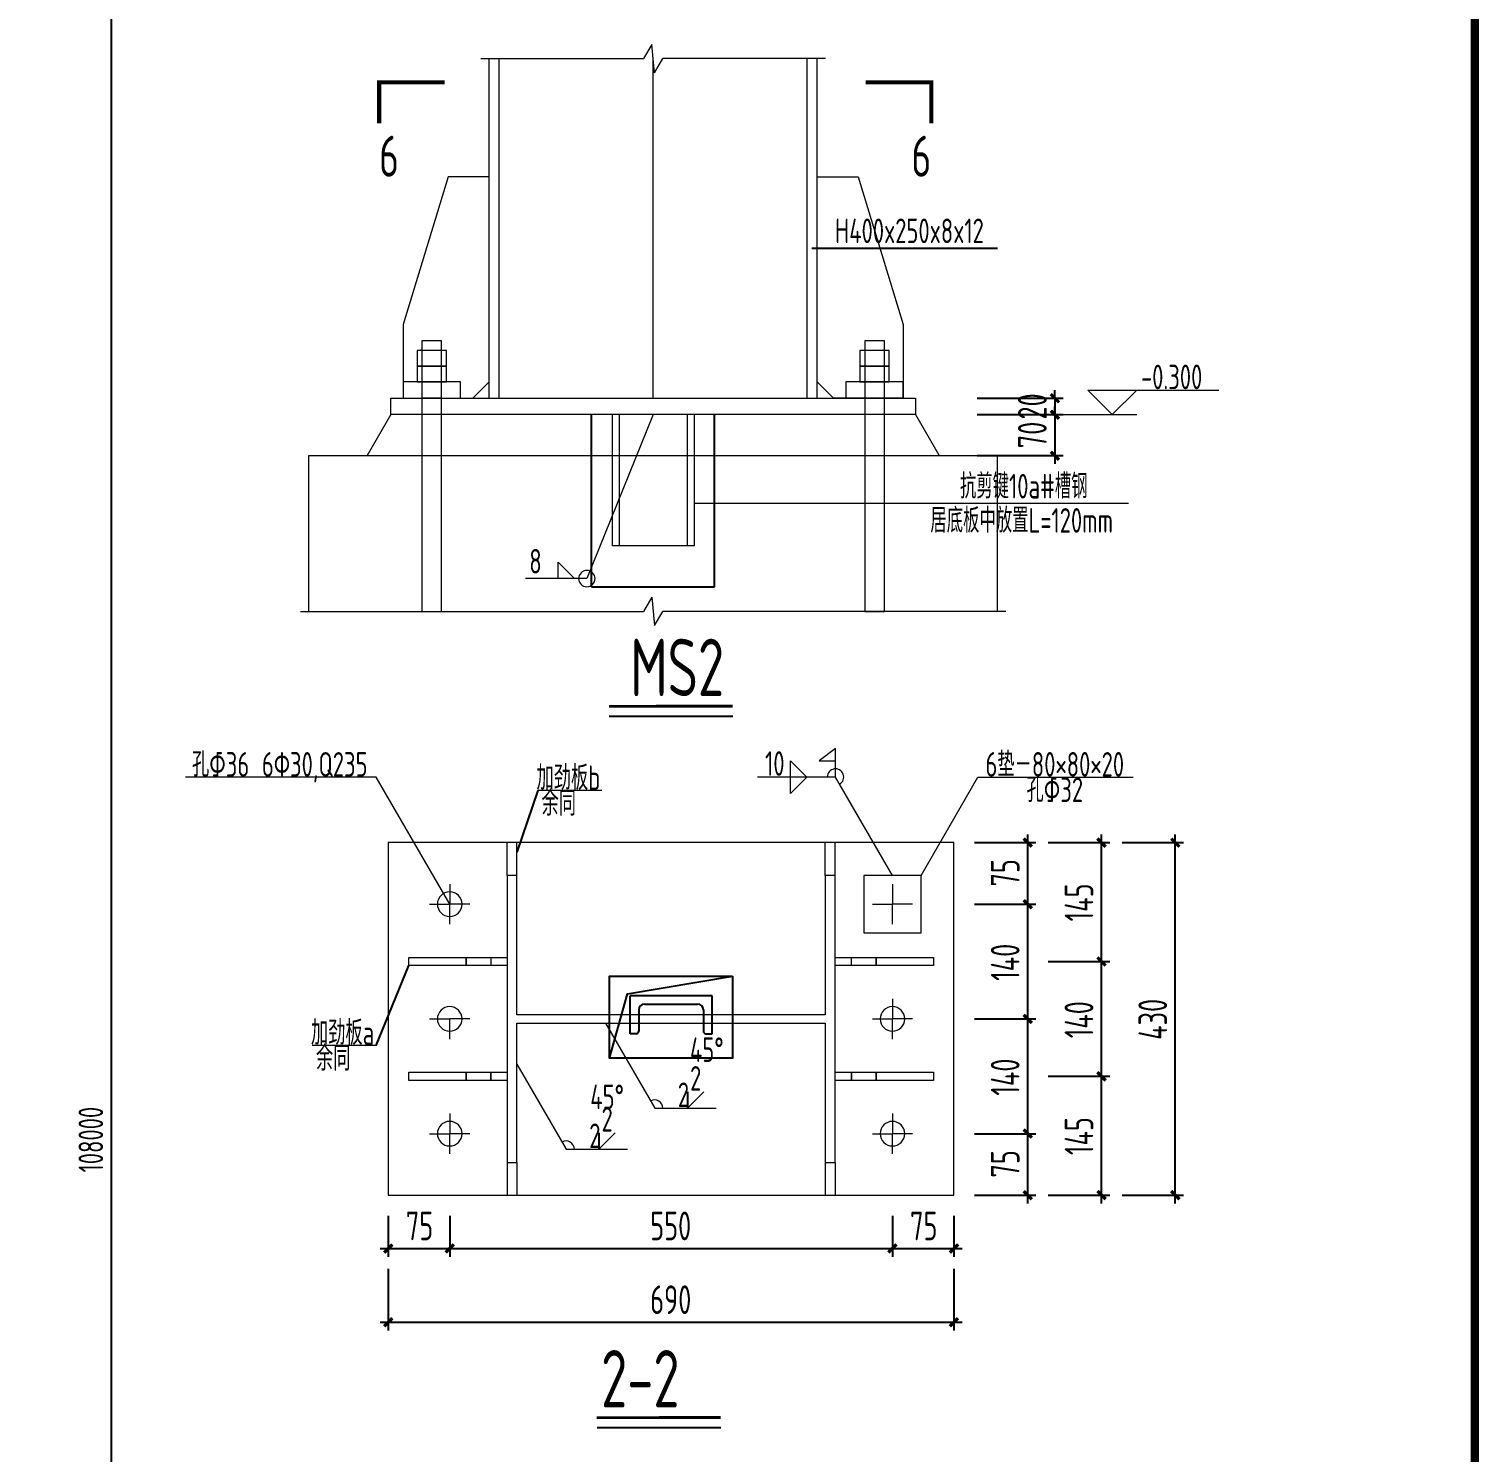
# Model space of a CAD drawing. Extents: x -32169 to 443031, y -120117 to 204739.
# Drawn here: x 94960 to 130331, y -47583 to -12869 of the extents above; entities that cross this region are included whole.
import ezdxf
from ezdxf.enums import TextEntityAlignment as Align

# ---------------------------------------------------------------- set-up
doc = ezdxf.new("R2010")
doc.units = 0
doc.header["$LTSCALE"] = 1000
doc.linetypes.add('ACAD_ISO04W100', pattern=[30, 24, -3, 0, -3])
doc.layers.get('0').update_dxf_attribs({"linetype": 'CONTINUOUS'})
doc.layers.get('Defpoints').update_dxf_attribs({"linetype": 'CONTINUOUS'})
for name, color, linetype in [('DIM', 3, 'CONTINUOUS'), ('HOLE', 5, 'CONTINUOUS'), ('PUB_DIM', 3, 'CONTINUOUS'), ('PUB_TEXT', 7, 'CONTINUOUS'), ('PUB_TITLE', 3, 'CONTINUOUS'), ('TEXT', 7, 'CONTINUOUS'), ('THICK', 6, 'CONTINUOUS'), ('文字', 7, 'CONTINUOUS'), ('柱', 2, 'CONTINUOUS'), ('焊缝标注', 253, 'CONTINUOUS'), ('螺栓', 15, 'CONTINUOUS')]:
    doc.layers.add(name, color=color, linetype=linetype)
for name, color, linetype, lineweight in [('中心线', 1, 'ACAD_ISO04W100', 0), ('底板', 4, 'CONTINUOUS', 0), ('截断线', 7, 'CONTINUOUS', 0), ('混凝土', 2, 'CONTINUOUS', 0), ('连接板', 6, 'CONTINUOUS', 0)]:
    doc.layers.add(name, color=color, linetype=linetype, lineweight=lineweight)
doc.styles.add('THEO', font='tssdeng.shx', dxfattribs={"width": 0.7, "bigfont": 'tssdchn.shx'})
doc.styles.add('TSSD_Dimension', font='Tssdeng.shx', dxfattribs={"width": 0.7, "bigfont": 'hztxt.shx'})
doc.styles.add('TSSD_Label', font='tssdeng.shx', dxfattribs={"width": 0.7, "bigfont": 'hztxt.shx'})
doc.styles.add('TSSD_Rein', font='Tssdeng.shx', dxfattribs={"width": 0.7, "bigfont": 'hztxt.shx'})
doc.dimstyles.new('TSSD_10_10', dxfattribs={"dimtxt": 35, "dimasz": 10, "dimexe": 10, "dimexo": 25, "dimgap": 10, "dimtad": 1, "dimdec": 0, "dimzin": 0, "dimdsep": 46, "dimtxsty": 'TSSD_Dimension', "dimblk": 'ARCHTICK', "dimblk1": 'ARCHTICK', "dimblk2": 'ARCHTICK', "dimcen": 0, "dimdle": 10, "dimclrt": 7, "dimadec": 0, "dimazin": 0, "dimtfac": 1, "dimtdec": 0, "dimtix": 1, "dimtmove": 2, "dimatfit": 3, "dimfxl": 1, "dimtolj": 1, "dimtzin": 0, "dimarcsym": 0})
doc.dimstyles.new('TSSD_200_200', dxfattribs={"dimtxt": 600, "dimasz": 200, "dimexe": 200, "dimexo": 500, "dimgap": 200, "dimtad": 1, "dimdec": 0, "dimzin": 0, "dimdsep": 46, "dimtxsty": 'TSSD_Dimension', "dimblk": 'ARCHTICK', "dimblk1": 'ARCHTICK', "dimblk2": 'ARCHTICK', "dimcen": 0, "dimdle": 200, "dimclrt": 7, "dimadec": 0, "dimazin": 0, "dimtfac": 1, "dimtdec": 0, "dimtix": 1, "dimtmove": 2, "dimatfit": 3, "dimfxl": 1, "dimtolj": 1, "dimtzin": 0, "dimarcsym": 0})

# ---------------------------------------------------------------- blocks, each defined once
blk = doc.blocks.new('_ArchTick')
at = {"color": 0, "linetype": 'ByBlock', "const_width": 0.4}
blk.add_lwpolyline([(-0.5, -0.5), (0.5, 0.5)], dxfattribs=at)
blk = doc.blocks.new('*D340')
at = {"layer": 'Defpoints', "color": 0}
for p in [(95110, 14037), (96969, 14037), (95110, -93963)]:
    blk.add_point(p, dxfattribs=at)
at = {"layer": 'DIM', "color": 0, "lineweight": -2}
for p, q in [((96969, -94163), (96969, 14237)), ((95610, 14037), (97169, 14037)), ((95610, -93963), (97169, -93963))]:
    blk.add_line(p, q, dxfattribs=at)
at = {"layer": 'DIM', "color": 0, "lineweight": -2, "xscale": 200, "yscale": 200, "zscale": 200}
for p, rotation in [((96969, 14037), 90), ((96969, -93963), 270)]:
    blk.add_blockref('_ArchTick', p, dxfattribs=dict(at, rotation=rotation))
at = {"layer": 'DIM', "color": 7, "insert": (96469, -39963), "char_height": 600, "attachment_point": 5, "rotation": 90, "style": 'TSSD_Dimension'}
blk.add_mtext('\\A1;108000', dxfattribs=at)
blk = doc.blocks.new('*D568')
at = {"layer": 'Defpoints', "color": 0}
for p in [(1384, -219.6), (1384, -239.6), (1504, -239.6)]:
    blk.add_point(p, dxfattribs=at)
at = {"layer": 'DIM', "color": 0, "lineweight": -2}
for p, q in [((1504, -219.6), (1504, -209.6)), ((1409, -219.6), (1514, -219.6)), ((1504, -219.6), (1504, -239.6)), ((1409, -239.6), (1514, -239.6)), ((1504, -239.6), (1504, -249.6))]:
    blk.add_line(p, q, dxfattribs=at)
at = {"layer": 'DIM', "color": 0, "lineweight": -2, "xscale": 10, "yscale": 10, "zscale": 10}
for p, rotation in [((1504, -219.6), 270), ((1504, -239.6), 90)]:
    blk.add_blockref('_ArchTick', p, dxfattribs=dict(at, rotation=rotation))
at = {"layer": 'DIM', "color": 7, "insert": (1459, -245.6), "char_height": 35, "attachment_point": 1, "rotation": 90, "line_spacing_factor": 0.25, "style": 'TSSD_Dimension'}
blk.add_mtext('\\A1;20', dxfattribs=at)
blk = doc.blocks.new('*D569')
at = {"layer": 'Defpoints', "color": 0}
for p in [(1384, -239.6), (1384, -289.6), (1504, -289.6)]:
    blk.add_point(p, dxfattribs=at)
at = {"layer": 'DIM', "color": 0, "lineweight": -2}
for p, q in [((1504, -239.6), (1504, -229.6)), ((1409, -239.6), (1514, -239.6)), ((1504, -239.6), (1504, -289.6)), ((1409, -289.6), (1514, -289.6)), ((1504, -289.6), (1504, -299.6))]:
    blk.add_line(p, q, dxfattribs=at)
at = {"layer": 'DIM', "color": 0, "lineweight": -2, "xscale": 10, "yscale": 10, "zscale": 10}
for p, rotation in [((1504, -239.6), 270), ((1504, -289.6), 90)]:
    blk.add_blockref('_ArchTick', p, dxfattribs=dict(at, rotation=rotation))
at = {"layer": 'DIM', "color": 7, "insert": (1459, -280.6), "char_height": 35, "attachment_point": 1, "rotation": 90, "line_spacing_factor": 0.25, "style": 'TSSD_Dimension'}
blk.add_mtext('\\A1;70', dxfattribs=at)
blk = doc.blocks.new('*D1040')
at = {"layer": 'Defpoints', "color": 0}
for p in [(-184.9, 672.5), (-109.9, 672.5), (-109.9, 607.5)]:
    blk.add_point(p, dxfattribs=at)
at = {"layer": 'DIM', "color": 0, "lineweight": -2}
for p, q in [((-184.9, 647.5), (-184.9, 597.5)), ((-109.9, 647.5), (-109.9, 597.5)), ((-194.9, 607.5), (-99.9, 607.5))]:
    blk.add_line(p, q, dxfattribs=at)
at = {"layer": 'DIM', "color": 0, "lineweight": -2, "xscale": 10, "yscale": 10, "zscale": 10, "rotation": 180}
blk.add_blockref('_ArchTick', (-184.9, 607.5), dxfattribs=at)
at = {"layer": 'DIM', "color": 0, "lineweight": -2, "xscale": 10, "yscale": 10, "zscale": 10}
blk.add_blockref('_ArchTick', (-109.9, 607.5), dxfattribs=at)
at = {"layer": 'DIM', "color": 7, "insert": (-163.4, 652.5), "char_height": 35, "attachment_point": 1, "line_spacing_factor": 0.25, "style": 'TSSD_Dimension'}
blk.add_mtext('\\A1;75', dxfattribs=at)
blk = doc.blocks.new('*D1041')
at = {"layer": 'Defpoints', "color": 0}
for p in [(-109.9, 672.5), (430.1, 672.5), (430.1, 607.5)]:
    blk.add_point(p, dxfattribs=at)
at = {"layer": 'DIM', "color": 0, "lineweight": -2}
for p, q in [((-109.9, 647.5), (-109.9, 597.5)), ((430.1, 647.5), (430.1, 597.5)), ((-119.9, 607.5), (440.1, 607.5))]:
    blk.add_line(p, q, dxfattribs=at)
at = {"layer": 'DIM', "color": 0, "lineweight": -2, "xscale": 10, "yscale": 10, "zscale": 10, "rotation": 180}
blk.add_blockref('_ArchTick', (-109.9, 607.5), dxfattribs=at)
at = {"layer": 'DIM', "color": 0, "lineweight": -2, "xscale": 10, "yscale": 10, "zscale": 10}
blk.add_blockref('_ArchTick', (430.1, 607.5), dxfattribs=at)
at = {"layer": 'DIM', "color": 7, "insert": (134.6, 652.5), "char_height": 35, "attachment_point": 1, "line_spacing_factor": 0.25, "style": 'TSSD_Dimension'}
blk.add_mtext('\\A1;550', dxfattribs=at)
blk = doc.blocks.new('*D1042')
at = {"layer": 'Defpoints', "color": 0}
for p in [(430.1, 672.5), (505.1, 672.5), (505.1, 607.5)]:
    blk.add_point(p, dxfattribs=at)
at = {"layer": 'DIM', "color": 0, "lineweight": -2}
for p, q in [((430.1, 647.5), (430.1, 597.5)), ((505.1, 647.5), (505.1, 597.5)), ((420.1, 607.5), (515.1, 607.5))]:
    blk.add_line(p, q, dxfattribs=at)
at = {"layer": 'DIM', "color": 0, "lineweight": -2, "xscale": 10, "yscale": 10, "zscale": 10, "rotation": 180}
blk.add_blockref('_ArchTick', (430.1, 607.5), dxfattribs=at)
at = {"layer": 'DIM', "color": 0, "lineweight": -2, "xscale": 10, "yscale": 10, "zscale": 10}
blk.add_blockref('_ArchTick', (505.1, 607.5), dxfattribs=at)
at = {"layer": 'DIM', "color": 7, "insert": (451.6, 652.5), "char_height": 35, "attachment_point": 1, "line_spacing_factor": 0.25, "style": 'TSSD_Dimension'}
blk.add_mtext('\\A1;75', dxfattribs=at)
blk = doc.blocks.new('*D1043')
at = {"layer": 'Defpoints', "color": 0}
for p in [(505.1, 747.5), (595.1, 747.5), (505.1, 672.5)]:
    blk.add_point(p, dxfattribs=at)
at = {"layer": 'DIM', "color": 0, "lineweight": -2}
for p, q in [((530.1, 747.5), (605.1, 747.5)), ((595.1, 662.5), (595.1, 757.5)), ((530.1, 672.5), (605.1, 672.5))]:
    blk.add_line(p, q, dxfattribs=at)
at = {"layer": 'DIM', "color": 0, "lineweight": -2, "xscale": 10, "yscale": 10, "zscale": 10}
for p, rotation in [((595.1, 747.5), 90), ((595.1, 672.5), 270)]:
    blk.add_blockref('_ArchTick', p, dxfattribs=dict(at, rotation=rotation))
at = {"layer": 'DIM', "color": 7, "insert": (550.1, 694), "char_height": 35, "attachment_point": 1, "rotation": 90, "line_spacing_factor": 0.25, "style": 'TSSD_Dimension'}
blk.add_mtext('\\A1;75', dxfattribs=at)
blk = doc.blocks.new('*D1044')
at = {"layer": 'Defpoints', "color": 0}
for p in [(505.1, 887.5), (595.1, 887.5), (505.1, 747.5)]:
    blk.add_point(p, dxfattribs=at)
at = {"layer": 'DIM', "color": 0, "lineweight": -2}
for p, q in [((530.1, 887.5), (605.1, 887.5)), ((595.1, 737.5), (595.1, 897.5)), ((530.1, 747.5), (605.1, 747.5))]:
    blk.add_line(p, q, dxfattribs=at)
at = {"layer": 'DIM', "color": 0, "lineweight": -2, "xscale": 10, "yscale": 10, "zscale": 10}
for p, rotation in [((595.1, 887.5), 90), ((595.1, 747.5), 270)]:
    blk.add_blockref('_ArchTick', p, dxfattribs=dict(at, rotation=rotation))
at = {"layer": 'DIM', "color": 7, "insert": (550.1, 793.9), "char_height": 35, "attachment_point": 1, "rotation": 90, "line_spacing_factor": 0.25, "style": 'TSSD_Dimension'}
blk.add_mtext('\\A1;140', dxfattribs=at)
blk = doc.blocks.new('*D1045')
at = {"layer": 'Defpoints', "color": 0}
for p in [(505.1, 1027.5), (595.1, 1027.5), (505.1, 887.5)]:
    blk.add_point(p, dxfattribs=at)
at = {"layer": 'DIM', "color": 0, "lineweight": -2}
for p, q in [((530.1, 1027.5), (605.1, 1027.5)), ((595.1, 877.5), (595.1, 1037.5)), ((530.1, 887.5), (605.1, 887.5))]:
    blk.add_line(p, q, dxfattribs=at)
at = {"layer": 'DIM', "color": 0, "lineweight": -2, "xscale": 10, "yscale": 10, "zscale": 10}
for p, rotation in [((595.1, 1027.5), 90), ((595.1, 887.5), 270)]:
    blk.add_blockref('_ArchTick', p, dxfattribs=dict(at, rotation=rotation))
at = {"layer": 'DIM', "color": 7, "insert": (550.1, 933.9), "char_height": 35, "attachment_point": 1, "rotation": 90, "line_spacing_factor": 0.25, "style": 'TSSD_Dimension'}
blk.add_mtext('\\A1;140', dxfattribs=at)
blk = doc.blocks.new('*D1046')
at = {"layer": 'Defpoints', "color": 0}
for p in [(505.1, 1102.5), (595.1, 1102.5), (505.1, 1027.5)]:
    blk.add_point(p, dxfattribs=at)
at = {"layer": 'DIM', "color": 0, "lineweight": -2}
for p, q in [((530.1, 1102.5), (605.1, 1102.5)), ((595.1, 1017.5), (595.1, 1112.5)), ((530.1, 1027.5), (605.1, 1027.5))]:
    blk.add_line(p, q, dxfattribs=at)
at = {"layer": 'DIM', "color": 0, "lineweight": -2, "xscale": 10, "yscale": 10, "zscale": 10}
for p, rotation in [((595.1, 1102.5), 90), ((595.1, 1027.5), 270)]:
    blk.add_blockref('_ArchTick', p, dxfattribs=dict(at, rotation=rotation))
at = {"layer": 'DIM', "color": 7, "insert": (550.1, 1049), "char_height": 35, "attachment_point": 1, "rotation": 90, "line_spacing_factor": 0.25, "style": 'TSSD_Dimension'}
blk.add_mtext('\\A1;75', dxfattribs=at)
blk = doc.blocks.new('*D1047')
at = {"layer": 'Defpoints', "color": 0}
for p in [(-184.9, 607.5), (505.1, 607.5), (505.1, 517.5)]:
    blk.add_point(p, dxfattribs=at)
at = {"layer": 'DIM', "color": 0, "lineweight": -2}
for p, q in [((-184.9, 582.5), (-184.9, 507.5)), ((505.1, 582.5), (505.1, 507.5)), ((-194.9, 517.5), (515.1, 517.5))]:
    blk.add_line(p, q, dxfattribs=at)
at = {"layer": 'DIM', "color": 0, "lineweight": -2, "xscale": 10, "yscale": 10, "zscale": 10, "rotation": 180}
blk.add_blockref('_ArchTick', (-184.9, 517.5), dxfattribs=at)
at = {"layer": 'DIM', "color": 0, "lineweight": -2, "xscale": 10, "yscale": 10, "zscale": 10}
blk.add_blockref('_ArchTick', (505.1, 517.5), dxfattribs=at)
at = {"layer": 'DIM', "color": 7, "insert": (134.6, 562.5), "char_height": 35, "attachment_point": 1, "line_spacing_factor": 0.25, "style": 'TSSD_Dimension'}
blk.add_mtext('\\A1;690', dxfattribs=at)
blk = doc.blocks.new('*D1048')
at = {"layer": 'Defpoints', "color": 0}
for p in [(595.1, 817.5), (685.1, 817.5), (595.1, 672.5)]:
    blk.add_point(p, dxfattribs=at)
at = {"layer": 'DIM', "color": 0, "lineweight": -2}
for p, q in [((620.1, 817.5), (695.1, 817.5)), ((685.1, 662.5), (685.1, 827.5)), ((620.1, 672.5), (695.1, 672.5))]:
    blk.add_line(p, q, dxfattribs=at)
at = {"layer": 'DIM', "color": 0, "lineweight": -2, "xscale": 10, "yscale": 10, "zscale": 10}
for p, rotation in [((685.1, 817.5), 90), ((685.1, 672.5), 270)]:
    blk.add_blockref('_ArchTick', p, dxfattribs=dict(at, rotation=rotation))
at = {"layer": 'DIM', "color": 7, "insert": (640.1, 721.4), "char_height": 35, "attachment_point": 1, "rotation": 90, "line_spacing_factor": 0.25, "style": 'TSSD_Dimension'}
blk.add_mtext('\\A1;145', dxfattribs=at)
blk = doc.blocks.new('*D1049')
at = {"layer": 'Defpoints', "color": 0}
for p in [(595.1, 957.5), (685.1, 957.5), (595.1, 817.5)]:
    blk.add_point(p, dxfattribs=at)
at = {"layer": 'DIM', "color": 0, "lineweight": -2}
for p, q in [((620.1, 957.5), (695.1, 957.5)), ((685.1, 807.5), (685.1, 967.5)), ((620.1, 817.5), (695.1, 817.5))]:
    blk.add_line(p, q, dxfattribs=at)
at = {"layer": 'DIM', "color": 0, "lineweight": -2, "xscale": 10, "yscale": 10, "zscale": 10}
for p, rotation in [((685.1, 957.5), 90), ((685.1, 817.5), 270)]:
    blk.add_blockref('_ArchTick', p, dxfattribs=dict(at, rotation=rotation))
at = {"layer": 'DIM', "color": 7, "insert": (640.1, 863.9), "char_height": 35, "attachment_point": 1, "rotation": 90, "line_spacing_factor": 0.25, "style": 'TSSD_Dimension'}
blk.add_mtext('\\A1;140', dxfattribs=at)
blk = doc.blocks.new('*D1050')
at = {"layer": 'Defpoints', "color": 0}
for p in [(595.1, 1102.5), (685.1, 1102.5), (595.1, 957.5)]:
    blk.add_point(p, dxfattribs=at)
at = {"layer": 'DIM', "color": 0, "lineweight": -2}
for p, q in [((620.1, 1102.5), (695.1, 1102.5)), ((685.1, 947.5), (685.1, 1112.5)), ((620.1, 957.5), (695.1, 957.5))]:
    blk.add_line(p, q, dxfattribs=at)
at = {"layer": 'DIM', "color": 0, "lineweight": -2, "xscale": 10, "yscale": 10, "zscale": 10}
for p, rotation in [((685.1, 1102.5), 90), ((685.1, 957.5), 270)]:
    blk.add_blockref('_ArchTick', p, dxfattribs=dict(at, rotation=rotation))
at = {"layer": 'DIM', "color": 7, "insert": (640.1, 1006.4), "char_height": 35, "attachment_point": 1, "rotation": 90, "line_spacing_factor": 0.25, "style": 'TSSD_Dimension'}
blk.add_mtext('\\A1;145', dxfattribs=at)
blk = doc.blocks.new('*D1051')
at = {"layer": 'Defpoints', "color": 0}
for p in [(685.1, 1102.5), (775.1, 1102.5), (685.1, 672.5)]:
    blk.add_point(p, dxfattribs=at)
at = {"layer": 'DIM', "color": 0, "lineweight": -2}
for p, q in [((710.1, 1102.5), (785.1, 1102.5)), ((775.1, 662.5), (775.1, 1112.5)), ((710.1, 672.5), (785.1, 672.5))]:
    blk.add_line(p, q, dxfattribs=at)
at = {"layer": 'DIM', "color": 0, "lineweight": -2, "xscale": 10, "yscale": 10, "zscale": 10}
for p, rotation in [((775.1, 1102.5), 90), ((775.1, 672.5), 270)]:
    blk.add_blockref('_ArchTick', p, dxfattribs=dict(at, rotation=rotation))
at = {"layer": 'DIM', "color": 7, "insert": (730.1, 862), "char_height": 35, "attachment_point": 1, "rotation": 90, "line_spacing_factor": 0.25, "style": 'TSSD_Dimension'}
blk.add_mtext('\\A1;430', dxfattribs=at)
blk = doc.blocks.new('A$C03BF6239')
at = {"color": 0, "linetype": 'Continuous', "lineweight": 0}
for p, q in [((964, -239.6), (964, -399.6)), ((972.5, -239.6), (972.5, -399.6)), ((1055.5, -239.6), (1055.5, -399.6)), ((1064, -239.6), (1064, -399.6)), ((1064, -399.6), (964, -399.6))]:
    blk.add_line(p, q, dxfattribs=at)
at = {"layer": 'HOLE'}
for p, q in [((939, -449.6), (939, -239.6)), ((1089, -449.6), (1089, -239.6)), ((939, -449.6), (1089, -449.6))]:
    blk.add_line(p, q, dxfattribs=at)
at = {"layer": 'PUB_DIM', "lineweight": -3, "ltscale": 1.5}
blk.add_line((960.4, -607.2), (1111.3, -607.2), dxfattribs=at)
at = {"layer": 'PUB_DIM', "color": 3, "lineweight": -3, "ltscale": 1.5}
blk.add_lwpolyline([(960, -595.3, 3.33, 3.67, 0), (1110.9, -595.3, 9.63, 9.63, 0)], format="xyseb", dxfattribs=at)
at = {"layer": 'PUB_TEXT'}
blk.add_line((1207.7, -36.6), (1434.1, -36.6), dxfattribs=at)
at = {"layer": 'THICK', "const_width": 5}
for points in [[(679.8, 115.6), (679.8, 165.6), (759.8, 165.6)], [(1273.2, 165.6), (1353.2, 165.6), (1353.2, 115.6)]]:
    blk.add_lwpolyline(points, dxfattribs=at)
at = {"layer": '中心线', "color": 1, "linetype": 'ACAD_ISO04W100', "lineweight": 0}
blk.add_line((1014, -219.6), (1014, 194.6), dxfattribs=at)
at = {"layer": '底板', "color": 4, "linetype": 'Continuous', "lineweight": 0}
for p, q in [((694, -219.6), (1334, -219.6)), ((694, -239.6), (694, -219.6)), ((694, -239.6), (694, -219.6)), ((694, -219.6), (1334, -219.6)), ((1334, -219.6), (1334, -239.6)), ((1334, -219.6), (1334, -239.6)), ((1334, -239.6), (694, -239.6)), ((1334, -239.6), (694, -239.6))]:
    blk.add_line(p, q, dxfattribs=at)
at = {"layer": '截断线', "color": 7, "linetype": 'Continuous', "lineweight": 0}
for p, q in [((804, 194.6), (1002.3, 194.6)), ((1012.3, 211.9), (1002.3, 194.6)), ((1015.7, 177.2), (1012.3, 211.9)), ((1015.7, 177.2), (1025.7, 194.6)), ((1224, 194.6), (1025.7, 194.6))]:
    blk.add_line(p, q, dxfattribs=at)
at = {"layer": '文字', "color": 7, "linetype": 'Continuous', "lineweight": 0}
for p, q in [((1574, -239.6), (1544, -209.6)), ((1544, -209.6), (1604, -209.6)), ((1574, -239.6), (1604, -209.6)), ((1574, -209.6), (1704, -209.6)), ((1014, -219.6), (1014, -219.6)), ((1514, -239.6), (1604, -239.6)), ((1064, -347.6), (1593.6, -347.6))]:
    blk.add_line(p, q, dxfattribs=at)
at = {"layer": '柱', "color": 2, "linetype": 'Continuous', "lineweight": 0}
for p, q in [((814, -219.6), (814, 194.6)), ((826, -219.6), (826, 194.6)), ((1202, -219.6), (1202, 194.6)), ((1214, -219.6), (1214, 194.6))]:
    blk.add_line(p, q, dxfattribs=at)
at = {"layer": '混凝土', "color": 2, "linetype": 'Continuous', "lineweight": 0}
for p, q in [((694, -239.6), (665.2, -289.6)), ((1334, -239.6), (1362.9, -289.6)), ((594, -479.6), (594, -289.6)), ((594, -289.6), (1434, -289.6)), ((1434, -479.6), (1434, -289.6)), ((1012.3, -462.3), (1002.3, -479.6)), ((1012.3, -462.3), (1015.7, -496.9)), ((584, -479.6), (1002.3, -479.6)), ((1015.7, -496.9), (1025.7, -479.6)), ((1444, -479.6), (1025.7, -479.6))]:
    blk.add_line(p, q, dxfattribs=at)
at = {"layer": '焊缝标注', "color": 7, "linetype": 'Continuous', "lineweight": 0}
for p, q in [((1014, -239.6), (933.1, -439.6)), ((898.1, -439.6), (898.1, -419.6)), ((898.1, -419.6), (918.1, -439.6)), ((933.1, -439.6), (858.1, -439.6)), ((918.1, -439.6), (898.1, -439.6))]:
    blk.add_line(p, q, dxfattribs=at)
blk.add_arc((933.1, -439.6), 10, 0.0286, 0, dxfattribs=at)
at = {"layer": '螺栓', "color": 8, "linetype": 'Continuous', "lineweight": 0}
for p, q in [((756, -149.6), (732, -149.6)), ((732, -149.6), (732, -219.6)), ((756, -149.6), (732, -149.6)), ((732, -149.6), (732, -219.6)), ((756, -149.6), (732, -149.6)), ((732, -149.6), (732, -219.6)), ((756, -219.6), (756, -149.6)), ((756, -219.6), (756, -149.6)), ((756, -219.6), (756, -149.6)), ((1296, -149.6), (1272, -149.6)), ((1272, -149.6), (1272, -219.6)), ((1296, -149.6), (1272, -149.6)), ((1272, -149.6), (1272, -219.6)), ((1296, -149.6), (1272, -149.6)), ((1272, -149.6), (1272, -219.6)), ((1296, -219.6), (1296, -149.6)), ((1296, -219.6), (1296, -149.6)), ((1296, -219.6), (1296, -149.6)), ((762, -161.2), (726, -161.2)), ((726, -161.2), (726, -180.4)), ((762, -161.2), (726, -161.2)), ((726, -161.2), (726, -180.4)), ((762, -161.2), (726, -161.2)), ((726, -161.2), (726, -180.4)), ((762, -180.4), (762, -161.2)), ((762, -180.4), (762, -161.2)), ((762, -180.4), (762, -161.2)), ((1302, -161.2), (1266, -161.2)), ((1266, -161.2), (1266, -180.4)), ((1302, -161.2), (1266, -161.2)), ((1266, -161.2), (1266, -180.4)), ((1302, -161.2), (1266, -161.2)), ((1266, -161.2), (1266, -180.4)), ((1302, -180.4), (1302, -161.2)), ((1302, -180.4), (1302, -161.2)), ((1302, -180.4), (1302, -161.2)), ((762, -180.4), (726, -180.4)), ((726, -180.4), (726, -199.6)), ((726, -180.4), (762, -180.4)), ((762, -180.4), (726, -180.4)), ((726, -180.4), (726, -199.6)), ((726, -180.4), (762, -180.4)), ((762, -180.4), (726, -180.4)), ((726, -180.4), (726, -199.6)), ((726, -180.4), (762, -180.4)), ((762, -199.6), (762, -180.4)), ((762, -199.6), (762, -180.4)), ((762, -199.6), (762, -180.4)), ((1302, -180.4), (1266, -180.4)), ((1266, -180.4), (1266, -199.6)), ((1266, -180.4), (1302, -180.4)), ((1302, -180.4), (1266, -180.4)), ((1266, -180.4), (1266, -199.6)), ((1266, -180.4), (1302, -180.4)), ((1302, -180.4), (1266, -180.4)), ((1266, -180.4), (1266, -199.6)), ((1266, -180.4), (1302, -180.4)), ((1302, -199.6), (1302, -180.4)), ((1302, -199.6), (1302, -180.4)), ((1302, -199.6), (1302, -180.4)), ((779, -199.6), (709, -199.6)), ((709, -199.6), (709, -219.6)), ((779, -199.6), (709, -199.6)), ((709, -199.6), (709, -219.6)), ((779, -199.6), (709, -199.6)), ((709, -199.6), (709, -219.6)), ((726, -199.6), (762, -199.6)), ((726, -199.6), (762, -199.6)), ((726, -199.6), (762, -199.6)), ((779, -219.6), (779, -199.6)), ((779, -219.6), (779, -199.6)), ((779, -219.6), (779, -199.6)), ((1319, -199.6), (1249, -199.6)), ((1249, -199.6), (1249, -219.6)), ((1319, -199.6), (1249, -199.6)), ((1249, -199.6), (1249, -219.6)), ((1319, -199.6), (1249, -199.6)), ((1249, -199.6), (1249, -219.6)), ((1266, -199.6), (1302, -199.6)), ((1266, -199.6), (1302, -199.6)), ((1266, -199.6), (1302, -199.6)), ((1319, -219.6), (1319, -199.6)), ((1319, -219.6), (1319, -199.6)), ((1319, -219.6), (1319, -199.6)), ((709, -219.6), (779, -219.6)), ((709, -219.6), (779, -219.6)), ((709, -219.6), (779, -219.6)), ((732, -219.6), (756, -219.6)), ((756, -219.6), (732, -219.6)), ((732, -219.6), (732, -479.6)), ((732, -219.6), (756, -219.6)), ((756, -219.6), (732, -219.6)), ((732, -219.6), (732, -479.6)), ((732, -219.6), (756, -219.6)), ((756, -219.6), (732, -219.6)), ((732, -219.6), (732, -479.6)), ((756, -479.6), (756, -219.6)), ((756, -479.6), (756, -219.6)), ((756, -479.6), (756, -219.6)), ((1249, -219.6), (1319, -219.6)), ((1249, -219.6), (1319, -219.6)), ((1249, -219.6), (1319, -219.6)), ((1272, -219.6), (1296, -219.6)), ((1296, -219.6), (1272, -219.6)), ((1272, -219.6), (1272, -479.6)), ((1272, -219.6), (1296, -219.6)), ((1296, -219.6), (1272, -219.6)), ((1272, -219.6), (1272, -479.6)), ((1272, -219.6), (1296, -219.6)), ((1296, -219.6), (1272, -219.6)), ((1272, -219.6), (1272, -479.6)), ((1296, -479.6), (1296, -219.6)), ((1296, -479.6), (1296, -219.6)), ((1296, -479.6), (1296, -219.6)), ((732, -479.6), (756, -479.6)), ((732, -479.6), (756, -479.6)), ((732, -479.6), (756, -479.6)), ((1272, -479.6), (1296, -479.6)), ((1272, -479.6), (1296, -479.6)), ((1272, -479.6), (1296, -479.6))]:
    blk.add_line(p, q, dxfattribs=at)
at = {"layer": '连接板', "color": 6, "linetype": 'Continuous', "lineweight": 0}
for p, q in [((764, 50.4), (709, -129.6)), ((764, 50.4), (709, -129.6)), ((814, 50.4), (764, 50.4)), ((814, 50.4), (764, 50.4)), ((814, -199.6), (814, 50.4)), ((814, -199.6), (814, 50.4)), ((1214, -199.6), (1214, 50.4)), ((1214, 50.4), (1264, 50.4)), ((1214, -199.6), (1214, 50.4)), ((1214, 50.4), (1264, 50.4)), ((1264, 50.4), (1319, -129.6)), ((1264, 50.4), (1319, -129.6)), ((709, -129.6), (709, -219.6)), ((709, -129.6), (709, -219.6)), ((1319, -129.6), (1319, -219.6)), ((1319, -129.6), (1319, -219.6)), ((794, -219.6), (814, -199.6)), ((794, -219.6), (814, -199.6)), ((1234, -219.6), (1214, -199.6)), ((1234, -219.6), (1214, -199.6)), ((709, -219.6), (794, -219.6)), ((709, -219.6), (794, -219.6)), ((1319, -219.6), (1234, -219.6)), ((1319, -219.6), (1234, -219.6))]:
    blk.add_line(p, q, dxfattribs=at)
at = {"layer": 'PUB_TEXT', "width": 0.7}
for s, height, style, p in [('H400x250x8x12', 30, 'TSSD_Rein', (1235.8, -30.4)), ('-0.300', 30, 'TSSD_Rein', (1609, -208.6)), ('MS2', 70, 'THEO', (986.1, -582.9))]:
    blk.add_text(s, height=height, dxfattribs=dict(at, style=style)).set_placement(p)
at = {"layer": 'PUB_TEXT', "lineweight": -3, "style": 'THEO', "width": 0.7}
for s, p in [('抗剪键10a#槽钢', (1388.2, -341.9)), ('居底板中放置L=120mm', (1352.1, -383.6))]:
    blk.add_text(s, height=30, dxfattribs=at).set_placement(p)
blk.add_text('8', height=30, dxfattribs=at).set_placement((870.5, -433.4), align=Align.CENTER)
at = {"layer": 'THICK', "style": 'TSSD_Label', "width": 0.7}
blk.add_text('6', height=50, dxfattribs=at).set_placement((679.8, 100.6), align=Align.TOP_LEFT)
blk.add_text('6', height=50, dxfattribs=at).set_placement((1353.2, 100.6), align=Align.TOP_RIGHT)
at = {"layer": 'DIM'}
dim = blk.add_aligned_dim(p1=(1384, -219.6), p2=(1384, -239.6), distance=120, dimstyle='TSSD_10_10', dxfattribs=at)
dim.commit()
dim.dimension.update_dxf_attribs({"geometry": '*D568', "text_midpoint": (1476.5, -229.6)})
dim = blk.add_aligned_dim(p1=(1384, -239.6), p2=(1384, -289.6), distance=120, text='70', dimstyle='TSSD_10_10', dxfattribs=at)
dim.commit()
dim.dimension.update_dxf_attribs({"geometry": '*D569', "text_midpoint": (1476.5, -264.6)})
blk = doc.blocks.new('A$C2C4E7EBE')
for p, q in [((110.1, 869.5), (110.1, 915.5)), ((210.1, 915.5), (110.1, 915.5)), ((127.7, 905.5), (192.5, 905.5)), ((210.1, 869.5), (210.1, 915.5)), ((120.7, 898.5), (120.7, 872.5)), ((199.5, 898.5), (199.5, 872.5)), ((117.7, 869.5), (110.1, 869.5)), ((202.5, 869.5), (210.1, 869.5))]:
    blk.add_line(p, q)
for centre, radius, start, end in [((127.7, 898.5), 7, 90, 180), ((192.5, 898.5), 7, 0, 90), ((117.7, 872.5), 3, 270, 0), ((202.5, 872.5), 3, 180, 270)]:
    blk.add_arc(centre, radius, start, end)
at = {"layer": 'HOLE'}
blk.add_lwpolyline([(235.1, 939.5), (235.1, 839.5), (85.1, 839.5), (85.1, 939.5)], close=True, dxfattribs=at)
blk.add_lwpolyline([(85.1, 839.5), (107, 918.1), (235.1, 939.5)], dxfattribs=at)
at = {"layer": 'PUB_DIM', "lineweight": -3, "ltscale": 1.5}
blk.add_line((69.9, 389.2), (220.8, 389.2), dxfattribs=at)
at = {"layer": 'PUB_DIM', "color": 3, "lineweight": -3, "ltscale": 1.5}
blk.add_lwpolyline([(69.5, 401.2, 3.33, 3.67, 0), (220.4, 401.2, 9.63, 9.63, 0)], format="xyseb", dxfattribs=at)
at = {"layer": 'PUB_TEXT'}
for p, q in [((-2.4, 1166.1), (-27.9, 1091)), ((180.1, 798.6), (180.1, 778.6)), ((72.1, 748.6), (72.1, 728.6))]:
    blk.add_line(p, q, dxfattribs=at)
at = {"layer": 'TEXT'}
blk.add_line((-199.4, 855.1), (-159.9, 952.5), dxfattribs=at)
at = {"layer": '中心线', "color": 1, "linetype": 'ACAD_ISO04W100', "lineweight": 0}
for p, q in [((-109.9, 1052), (-109.9, 1027.5)), ((430.1, 1052), (430.1, 1027.5)), ((-134.4, 1027.5), (-109.9, 1027.5)), ((-85.4, 1027.5), (-109.9, 1027.5)), ((-109.9, 1003), (-109.9, 1027.5)), ((405.6, 1027.5), (430.1, 1027.5)), ((454.6, 1027.5), (430.1, 1027.5)), ((430.1, 1003), (430.1, 1027.5)), ((430.1, 912), (430.1, 887.5)), ((-134.4, 887.5), (-109.9, 887.5)), ((-85.4, 887.5), (-109.9, 887.5)), ((-109.9, 863), (-109.9, 887.5)), ((405.6, 887.5), (430.1, 887.5)), ((454.6, 887.5), (430.1, 887.5)), ((430.1, 863), (430.1, 887.5)), ((-109.9, 772), (-109.9, 747.5)), ((430.1, 772), (430.1, 747.5)), ((-134.4, 747.5), (-109.9, 747.5)), ((-85.4, 747.5), (-109.9, 747.5)), ((-109.9, 723), (-109.9, 747.5)), ((405.6, 747.5), (430.1, 747.5)), ((454.6, 747.5), (430.1, 747.5)), ((430.1, 723), (430.1, 747.5))]:
    blk.add_line(p, q, dxfattribs=at)
at = {"layer": '底板', "color": 4, "linetype": 'Continuous', "lineweight": 0}
for p, q in [((505.1, 1102.5), (-184.9, 1102.5)), ((-184.9, 1102.5), (-184.9, 672.5)), ((505.1, 672.5), (505.1, 1102.5)), ((-184.9, 672.5), (505.1, 672.5))]:
    blk.add_line(p, q, dxfattribs=at)
for centre, start, end in [((-109.9, 1027.5), 90, 270), ((-109.9, 1027.5), 270, 90), ((-109.9, 887.5), 90, 270), ((-109.9, 887.5), 270, 90), ((430.1, 887.5), 90, 270), ((430.1, 887.5), 270, 90), ((-109.9, 747.5), 90, 270), ((-109.9, 747.5), 270, 90), ((430.1, 747.5), 90, 270), ((430.1, 747.5), 270, 90)]:
    blk.add_arc(centre, 15, start, end, dxfattribs=at)
at = {"layer": '文字', "color": 7, "linetype": 'Continuous', "lineweight": 0}
for p, q in [((-199.4, 1182.5), (-432.2, 1182.5)), ((-109.9, 1027.5), (-199.4, 1182.5)), ((465.1, 1062.5), (534.4, 1182.5)), ((534.4, 1182.5), (723.8, 1182.5)), ((75.7, 1166.1), (-2.4, 1166.1)), ((-199.4, 855.1), (-277.6, 855.1))]:
    blk.add_line(p, q, dxfattribs=at)
at = {"layer": '柱', "color": 2, "linetype": 'Continuous', "lineweight": 0}
for p, q in [((-39.9, 1062.5), (-39.9, 712.5)), ((-27.9, 892.5), (-27.9, 1062.5)), ((348.1, 1062.5), (348.1, 892.5)), ((360.1, 712.5), (360.1, 1062.5)), ((348.1, 892.5), (-27.9, 892.5)), ((-27.9, 712.5), (-27.9, 882.5)), ((-27.9, 882.5), (348.1, 882.5)), ((348.1, 882.5), (348.1, 712.5))]:
    blk.add_line(p, q, dxfattribs=at)
at = {"layer": '焊缝标注', "color": 7, "linetype": 'Continuous', "lineweight": 0}
for p, q in [((360.7, 1217.5), (340.7, 1202.5)), ((360.7, 1202.5), (360.7, 1217.5)), ((305.7, 1182.5), (305.7, 1202.5)), ((305.7, 1202.5), (325.7, 1182.5)), ((340.7, 1202.5), (360.7, 1202.5)), ((360.7, 1182.5), (360.7, 1202.5)), ((360.7, 1182.5), (265.7, 1182.5)), ((325.7, 1182.5), (305.7, 1162.5)), ((305.7, 1162.5), (305.7, 1182.5)), ((430.1, 1062.5), (360.7, 1182.5)), ((80.1, 882.5), (140.1, 778.6)), ((-27.9, 832.5), (32.1, 728.6)), ((180.1, 778.6), (200.1, 798.6)), ((140.1, 778.6), (215.1, 778.6)), ((72.1, 728.6), (92.1, 748.6)), ((32.1, 728.6), (107.1, 728.6))]:
    blk.add_line(p, q, dxfattribs=at)
for centre, start, end in [((360.7, 1182.5), 300.0294, 180), ((140.1, 778.6), 0, 120.0007), ((32.1, 728.6), 0, 120.0007)]:
    blk.add_arc(centre, 10, start, end, dxfattribs=at)
at = {"layer": '螺栓', "color": 8, "linetype": 'Continuous', "lineweight": 0}
for p, q in [((465.1, 1062.5), (395.1, 1062.5)), ((395.1, 1062.5), (395.1, 992.5)), ((465.1, 992.5), (465.1, 1062.5)), ((395.1, 992.5), (465.1, 992.5))]:
    blk.add_line(p, q, dxfattribs=at)
at = {"layer": '连接板', "color": 6, "linetype": 'Continuous', "lineweight": 0}
for p, q in [((-39.9, 1062.5), (-39.9, 1102.5)), ((-27.9, 1062.5), (-27.9, 1102.5)), ((348.1, 1062.5), (348.1, 1102.5)), ((360.1, 1062.5), (360.1, 1102.5)), ((-27.9, 1062.5), (-39.9, 1062.5)), ((360.1, 1062.5), (348.1, 1062.5)), ((-159.9, 952.5), (-159.9, 962.5)), ((-159.9, 962.5), (-89.9, 962.5)), ((-159.9, 962.5), (-59.9, 962.5)), ((-159.9, 952.5), (-159.9, 962.5)), ((-89.9, 952.5), (-89.9, 962.5)), ((-89.9, 962.5), (-39.9, 962.5)), ((-89.9, 962.5), (-89.9, 952.5)), ((-59.9, 962.5), (-59.9, 952.5)), ((-39.9, 962.5), (-39.9, 952.5)), ((360.1, 962.5), (410.1, 962.5)), ((360.1, 952.5), (360.1, 962.5)), ((380.1, 952.5), (380.1, 962.5)), ((380.1, 962.5), (480.1, 962.5)), ((410.1, 962.5), (410.1, 952.5)), ((410.1, 962.5), (480.1, 962.5)), ((410.1, 952.5), (410.1, 962.5)), ((480.1, 962.5), (480.1, 952.5)), ((480.1, 962.5), (480.1, 952.5)), ((-89.9, 952.5), (-159.9, 952.5)), ((-59.9, 952.5), (-159.9, 952.5)), ((-39.9, 952.5), (-89.9, 952.5)), ((410.1, 952.5), (360.1, 952.5)), ((480.1, 952.5), (380.1, 952.5)), ((480.1, 952.5), (410.1, 952.5)), ((-159.9, 812.5), (-159.9, 822.5)), ((-159.9, 822.5), (-89.9, 822.5)), ((-159.9, 822.5), (-59.9, 822.5)), ((-159.9, 812.5), (-159.9, 822.5)), ((-89.9, 812.5), (-89.9, 822.5)), ((-89.9, 822.5), (-39.9, 822.5)), ((-89.9, 822.5), (-89.9, 812.5)), ((-59.9, 822.5), (-39.9, 822.5)), ((-59.9, 812.5), (-59.9, 822.5)), ((-59.9, 822.5), (-59.9, 812.5)), ((-39.9, 822.5), (-39.9, 812.5)), ((-39.9, 822.5), (-39.9, 812.5)), ((360.1, 812.5), (360.1, 822.5)), ((360.1, 822.5), (380.1, 822.5)), ((360.1, 822.5), (410.1, 822.5)), ((360.1, 812.5), (360.1, 822.5)), ((380.1, 822.5), (380.1, 812.5)), ((380.1, 812.5), (380.1, 822.5)), ((380.1, 822.5), (480.1, 822.5)), ((410.1, 822.5), (410.1, 812.5)), ((410.1, 822.5), (480.1, 822.5)), ((410.1, 812.5), (410.1, 822.5)), ((480.1, 822.5), (480.1, 812.5)), ((480.1, 822.5), (480.1, 812.5)), ((-89.9, 812.5), (-159.9, 812.5)), ((-59.9, 812.5), (-159.9, 812.5)), ((-39.9, 812.5), (-89.9, 812.5)), ((-39.9, 812.5), (-59.9, 812.5)), ((380.1, 812.5), (360.1, 812.5)), ((410.1, 812.5), (360.1, 812.5)), ((480.1, 812.5), (380.1, 812.5)), ((480.1, 812.5), (410.1, 812.5)), ((-39.9, 712.5), (-27.9, 712.5)), ((-39.9, 712.5), (-39.9, 672.5)), ((-27.9, 712.5), (-27.9, 672.5)), ((348.1, 712.5), (360.1, 712.5)), ((348.1, 712.5), (348.1, 672.5)), ((360.1, 712.5), (360.1, 672.5))]:
    blk.add_line(p, q, dxfattribs=at)
at = {"layer": 'PUB_TEXT', "style": 'TSSD_Rein', "width": 0.7}
for s, p in [('孔Φ36', (-389.3, 1183)), ('10', (286.6, 1184)), ('6垫－80×80×20', (628.1, 1183)), ('孔Φ32', (628.1, 1152)), ('45°', (203.7, 835)), ('2', (190.1, 800)), ('45°', (82.1, 777.5)), ('2', (175.1, 780)), ('2', (82.1, 750)), ('2', (67.1, 730))]:
    blk.add_text(s, height=30, dxfattribs=at).set_placement(p, align=Align.CENTER)
at = {"layer": 'PUB_TEXT', "width": 0.7}
for s, height, style, p in [('6Ф30,Q235', 30, 'TSSD_Rein', (-338.9, 1183)), ('加劲板b', 30, 'TSSD_Rein', (-4, 1166.7)), ('余同', 30, 'TSSD_Rein', (2.1, 1135.5)), ('加劲板a', 30, 'TSSD_Rein', (-279.1, 855.7)), ('余同', 30, 'TSSD_Rein', (-273, 824.5)), ('2-2', 70, 'THEO', (74.7, 413.6))]:
    blk.add_text(s, height=height, dxfattribs=dict(at, style=style)).set_placement(p)
at = {"layer": 'DIM'}
for p1, p2, distance, picture, middle in [((505.1, 1027.5), (505.1, 1102.5), -90, '*D1046', (567.6, 1065)), ((595.1, 957.5), (595.1, 1102.5), -90, '*D1050', (657.6, 1030)), ((685.1, 672.5), (685.1, 1102.5), -90, '*D1051', (747.6, 887.5)), ((505.1, 887.5), (505.1, 1027.5), -90, '*D1045', (567.6, 957.5)), ((595.1, 817.5), (595.1, 957.5), -90, '*D1049', (657.6, 887.5)), ((505.1, 747.5), (505.1, 887.5), -90, '*D1044', (567.6, 817.5)), ((595.1, 672.5), (595.1, 817.5), -90, '*D1048', (657.6, 745)), ((505.1, 672.5), (505.1, 747.5), -90, '*D1043', (567.6, 710)), ((-184.9, 672.5), (-109.9, 672.5), -65, '*D1040', (-147.4, 635)), ((430.1, 672.5), (505.1, 672.5), -65, '*D1042', (467.6, 635)), ((-184.9, 607.5), (505.1, 607.5), -90, '*D1047', (160.1, 545))]:
    dim = blk.add_aligned_dim(p1=p1, p2=p2, distance=distance, dimstyle='TSSD_10_10', dxfattribs=at)
    dim.commit()
    dim.dimension.update_dxf_attribs({"geometry": picture, "text_midpoint": middle})
dim = blk.add_aligned_dim(p1=(-109.9, 672.5), p2=(430.1, 672.5), distance=-65, text='550', dimstyle='TSSD_10_10', dxfattribs=at)
dim.commit()
dim.dimension.update_dxf_attribs({"geometry": '*D1041', "text_midpoint": (160.1, 635)})

msp = doc.modelspace()

# ---------------------------------------------------------------- linework, layer by layer
at = {"layer": 'PUB_TITLE', "const_width": 200}
msp.add_lwpolyline([(50230.54765, -118116.90179), (130230.54765, -118116.90179), (130230.54765, 23483.09821), (50230.54765, 23483.09821)], close=True, dxfattribs=at)

# ---------------------------------------------------------------- block references
at = {"layer": 'PUB_TEXT', "xscale": 20, "yscale": 20, "zscale": 20}
for name, p in [('A$C03BF6239', (89905.60068, -17484.40456)), ('A$C2C4E7EBE', (107420.89035, -54767.96352))]:
    msp.add_blockref(name, p, dxfattribs=at)

# ---------------------------------------------------------------- dimensions: what is measured, and where the dimension line sits
at = {"layer": 'DIM'}
dim = msp.add_linear_dim(base=(96969.3088, 14037.3647), p1=(95110.45573, -93962.6353), p2=(95110.45573, 14037.3647), angle=90, dimstyle='TSSD_200_200', dxfattribs=at)
dim.commit()
dim.dimension.update_dxf_attribs({"geometry": '*D340', "text_midpoint": (96469.3088, -39962.6353)})

doc.saveas('drawing.dxf')
